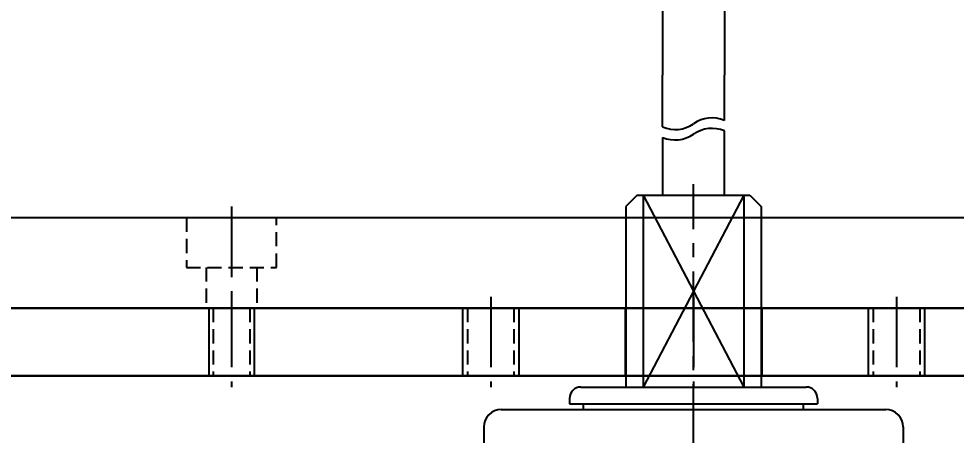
# Model space of a CAD drawing. Header units: inches. Extents: x 0 to 77285, y -118 to 40065.
# Drawn here: x 13537.3 to 13620.5, y 25991.3 to 26028.2 of the extents above; entities that cross this region are included whole.
import ezdxf

# ---------------------------------------------------------------- set-up
doc = ezdxf.new("R2010")
doc.units = ezdxf.units.IN
doc.header["$LTSCALE"] = 5
doc.header["$MEASUREMENT"] = 0
doc.linetypes.add('CENTER', pattern=[2, 1.25, -0.25, 0.25, -0.25])
doc.linetypes.add('HIDDEN', pattern=[0.375, 0.25, -0.125])
for name, color, linetype in [('11', 1, 'CENTER'), ('22', 2, 'HIDDEN'), ('55', 5, 'Continuous'), ('G', 231, 'Continuous'), ('T', 3, 'Continuous')]:
    doc.layers.add(name, color=color, linetype=linetype)
doc.styles.add('SCI', font='')
doc.styles.get('SCI').set_extended_font_data('Gulim')
doc.dimstyles.new('SCH', dxfattribs={"dimtxt": 2.5, "dimasz": 2, "dimexe": 1.25, "dimexo": 0.625, "dimtad": 1, "dimdec": 8, "dimtxsty": 'SCI', "dimcen": 2.5, "dimclrd": 4, "dimclre": 4, "dimclrt": 7, "dimadec": 8, "dimazin": 2, "dimtfac": 1, "dimtdec": 8, "dimtmove": 0, "dimatfit": 3, "dimfxl": 1, "dimarcsym": 0})

# ---------------------------------------------------------------- blocks, each defined once
blk = doc.blocks.new('*D366')
at = {"color": 4, "lineweight": -2, "transparency": 16777216}
for p, q in [((12554.65, 23925.55), (12554.65, 28076.143)), ((17979.65, 23925.05), (17979.65, 28076.143)), ((12714.65, 27976.143), (17819.65, 27976.143))]:
    blk.add_line(p, q, dxfattribs=at)
at = {"color": 4, "transparency": 16777216}
for points in [[(12714.65, 28002.81), (12714.65, 27949.477), (12554.65, 27976.143)], [(17819.65, 28002.81), (17819.65, 27949.477), (17979.65, 27976.143)]]:
    blk.add_solid(points, dxfattribs=at)
at = {"layer": 'Defpoints', "color": 0, "transparency": 16777216}
for p in [(17979.65, 27976.143), (12554.65, 23875.55), (17979.65, 23875.05)]:
    blk.add_point(p, dxfattribs=at)
at = {"color": 7, "transparency": 16777216, "insert": (15267.15, 28128.806), "char_height": 200, "attachment_point": 5, "style": 'SCI'}
blk.add_mtext('5425', dxfattribs=at)
blk = doc.blocks.new('*D367')
at = {"color": 4, "lineweight": -2, "transparency": 16777216}
for p, q in [((12554.65, 23925.55), (12554.65, 29140.675)), ((21064.65, 23433.05), (21064.65, 29140.675)), ((12714.65, 29040.675), (20904.65, 29040.675))]:
    blk.add_line(p, q, dxfattribs=at)
at = {"color": 4, "transparency": 16777216}
for points in [[(12714.65, 29067.342), (12714.65, 29014.009), (12554.65, 29040.675)], [(20904.65, 29067.342), (20904.65, 29014.009), (21064.65, 29040.675)]]:
    blk.add_solid(points, dxfattribs=at)
at = {"layer": 'Defpoints', "color": 0, "transparency": 16777216}
for p in [(21064.65, 29040.675), (12554.65, 23875.55), (21064.65, 23383.05)]:
    blk.add_point(p, dxfattribs=at)
at = {"color": 7, "transparency": 16777216, "insert": (16809.65, 29193.472), "char_height": 200, "attachment_point": 5, "style": 'SCI'}
blk.add_mtext('8510', dxfattribs=at)
blk = doc.blocks.new('*D374')
at = {"color": 4, "lineweight": -2, "transparency": 16777216}
for p, q in [((12554.65, 23925.55), (12554.65, 30215.876)), ((37924.65, 23433.05), (37924.65, 30215.876)), ((12714.65, 30115.876), (37764.65, 30115.876))]:
    blk.add_line(p, q, dxfattribs=at)
at = {"color": 4, "transparency": 16777216}
for points in [[(12714.65, 30142.543), (12714.65, 30089.21), (12554.65, 30115.876)], [(37764.65, 30142.543), (37764.65, 30089.21), (37924.65, 30115.876)]]:
    blk.add_solid(points, dxfattribs=at)
at = {"layer": 'Defpoints', "color": 0, "transparency": 16777216}
for p in [(37924.65, 30115.876), (12554.65, 23875.55), (37924.65, 23383.05)]:
    blk.add_point(p, dxfattribs=at)
at = {"color": 7, "transparency": 16777216, "insert": (25239.65, 30268.539), "char_height": 200, "attachment_point": 5, "style": 'SCI'}
blk.add_mtext('25370', dxfattribs=at)
blk = doc.blocks.new('A$C4ad08788')
for p, q in [((10, 6), (440, 6, 0)), ((218.95, 0, 0), (218.95, 6, 0)), ((231.05, 6, 0), (231.05, 0, 0)), ((10, 0), (440, 0, 0))]:
    blk.add_line(p, q)
at = {"layer": '11'}
for p, q in [((184, 7), (184, -1)), ((207, 7, 0), (207, -1, 0)), ((225, 7, 0), (225, -1, 0)), ((243, 7, 0), (243, -1, 0))]:
    blk.add_line(p, q, dxfattribs=at)
at = {"layer": '22'}
for p, q in [((182.379, 6), (182.379, 0)), ((185.621, 6), (185.621, 0)), ((204.933, 6, 0), (204.933, 0, 0)), ((209.067, 6, 0), (209.067, 0, 0)), ((240.933, 6, 0), (240.933, 0, 0)), ((245.067, 6, 0), (245.067, 0, 0))]:
    blk.add_line(p, q, dxfattribs=at)
at = {"layer": 'T'}
for p, q in [((182, 6), (182, 0)), ((186, 6), (186, 0)), ((204.5, 6, 0), (204.5, 0, 0)), ((209.5, 6, 0), (209.5, 0, 0)), ((240.5, 6, 0), (240.5, 0, 0)), ((245.5, 6, 0), (245.5, 0, 0))]:
    blk.add_line(p, q, dxfattribs=at)
blk = doc.blocks.new('A$C7af1feef')
for p, q in [((425, 8, 0), (-5, 8)), ((425, 0, 0), (-5, 0)), ((410, -6, 0), (10, -6))]:
    blk.add_line(p, q)
at = {"layer": '11'}
blk.add_line((169, 9), (169, -1), dxfattribs=at)
at = {"layer": '22'}
for p, q in [((165, 8), (165, 3.6)), ((173, 3.6), (173, 8)), ((165, 3.6), (173, 3.6)), ((166.75, 3.6), (166.75, 0)), ((171.25, 3.6), (171.25, 0))]:
    blk.add_line(p, q, dxfattribs=at)
blk = doc.blocks.new('A$C682b3a79')
for p, q in [((296.46, 18.6), (295, 18.6)), ((298, 17.06), (298, -17.06)), ((298.5, 11), (298.5, -11)), ((299, 11), (298.5, 11)), ((300, 10), (300, -10)), ((298, 9.75), (298.5, 9.75)), ((316, 6), (300, 6)), ((317, 5), (316, 6)), ((317, 5), (317, -5)), ((317, 4.472), (300, 4.472)), ((317, -4.472), (300, 4.472)), ((317, 4.472), (300, -4.472)), ((322.128, 2.75), (317, 2.75)), ((323.056, 2.75), (327.642, 2.75)), ((335.504, 2.75), (327.642, 2.75)), ((317, -2.75), (322.708, -2.75)), ((323.636, -2.75), (327.642, -2.75)), ((335.504, -2.75), (327.642, -2.75)), ((317, -4.472), (300, -4.472)), ((317, -5), (316, -6)), ((316, -6), (300, -6)), ((298, -9.75), (298.5, -9.75)), ((299, -11), (298.5, -11)), ((296.46, -18.6), (295, -18.6))]:
    blk.add_line(p, q)
for centre, radius, start, end in [((296.46, 17.06), 1.54, 0, 90), ((299, 10), 1, 0, 90), ((324.749, 1.636), 2.848, 156.97326, 215.05559), ((325.677, 1.636), 2.848, 156.97326, 215.05559), ((320.086, -1.636), 2.848, 336.97326, 35.05559), ((321.014, -1.636), 2.848, 336.97326, 35.05559), ((299, -10), 1, 270, 0), ((296.46, -17.06), 1.54, 270, 0)]:
    blk.add_arc(centre, radius, start, end)
at = {"layer": '11'}
blk.add_line((-16, 0), (318, 0), dxfattribs=at)
blk = doc.blocks.new('A$C2dcef66d')
blk.add_blockref('A$C4ad08788', (2.5, 151, 0))
at = {"layer": '55', "rotation": 90}
blk.add_blockref('A$C682b3a79', (227.5, -150, 0), dxfattribs=at)
at = {"layer": 'G'}
blk.add_blockref('A$C7af1feef', (17.5, 157, 0), dxfattribs=at)

msp = doc.modelspace()

# ---------------------------------------------------------------- block references
msp.add_blockref('A$C2dcef66d', (13369.6497809, 25845.5504763, 0))

# ---------------------------------------------------------------- dimensions: what is measured, and where the dimension line sits
for base, p2, picture, middle in [((37924.649780898, 30115.8761734788), (37924.649780898, 23383.0504762948), '*D374', (25239.649780898, 30268.5392893244)), ((21064.649780898, 29040.6754827387), (21064.649780898, 23383.0504762948), '*D367', (16809.649780898, 29193.4717543765)), ((17979.649780898, 27976.1433020648), (17979.649780898, 23875.0504762948), '*D366', (15267.149780898, 28128.8064179103))]:
    dim = msp.add_linear_dim(base=base, p1=(12554.649780898, 23875.5504762968), p2=p2, dimstyle='SCH', override={"dimscale": 80})
    dim.commit()
    dim.dimension.update_dxf_attribs({"geometry": picture, "text_midpoint": middle})

doc.saveas('drawing.dxf')
